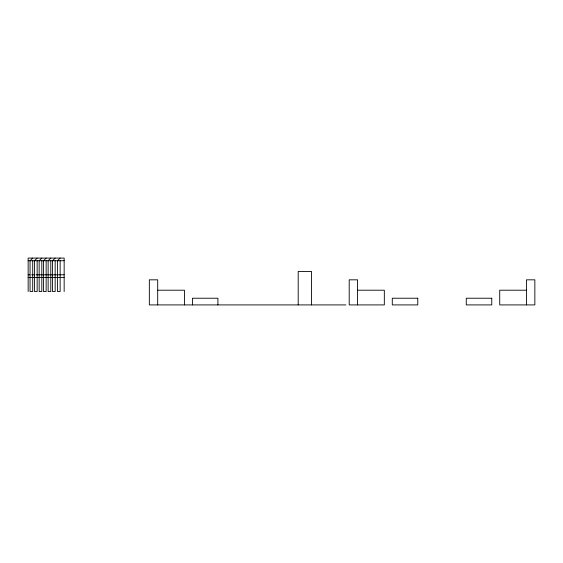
<?xml version="1.0" encoding="UTF-8"?>
<svg xmlns="http://www.w3.org/2000/svg" width="563" height="563" viewBox="0 0 563 563"><rect width="100%" height="100%" fill="white"/><g stroke="black" fill="none" stroke-linecap="round" stroke-linejoin="round"><path stroke-width="0.84" d="M32.71 258.086L30.057 260.739L30.057 291.535L32.71 291.535L32.71 260.655M37.151 258.086L34.491 260.739L34.491 291.535L37.151 291.535L37.151 260.655M41.817 258.086L39.164 260.739L39.164 291.535L41.817 291.535L41.817 260.655M46.152 258.086L43.492 260.739L43.492 291.535L46.152 291.535L46.152 260.655M50.79 258.086L48.137 260.739L48.137 291.535L50.79 291.535L50.79 260.655M55.153 258.086L52.493 260.739L52.493 291.535L55.153 291.535L55.153 260.655M60.142 258.086L57.482 260.739L57.482 291.535L60.142 291.535L60.142 260.655M28.15 260.739L64.154 260.739M28.15 274.807L29.909 274.807M31.662 274.807L34.294 274.807M36.053 274.807L64.154 274.807M28.15 277.468L64.154 277.468M157.703 290.205L184.46 290.205L184.46 304.914M357.568 290.205L384.325 290.205L384.325 304.914L349.201 304.914L349.201 279.825L357.568 279.825L357.568 304.914M526.489 290.205L499.726 290.205L499.726 304.914L534.85 304.914L534.85 279.825L526.489 279.825L526.489 304.914M345.858 304.914L149.336 304.914L149.336 279.825L157.703 279.825L157.703 304.914M311.571 304.914L311.571 271.465L298.193 271.465L298.193 304.914M217.909 304.914L217.909 298.228L192.419 298.228L192.419 304.914M64.154 291.535L64.154 258.086L28.15 258.086L28.15 291.535M417.774 298.228L392.284 298.228L392.284 304.914L417.774 304.914L417.774 298.228M491.766 298.228L466.277 298.228L466.277 304.914L491.766 304.914L491.766 298.228"/></g></svg>
